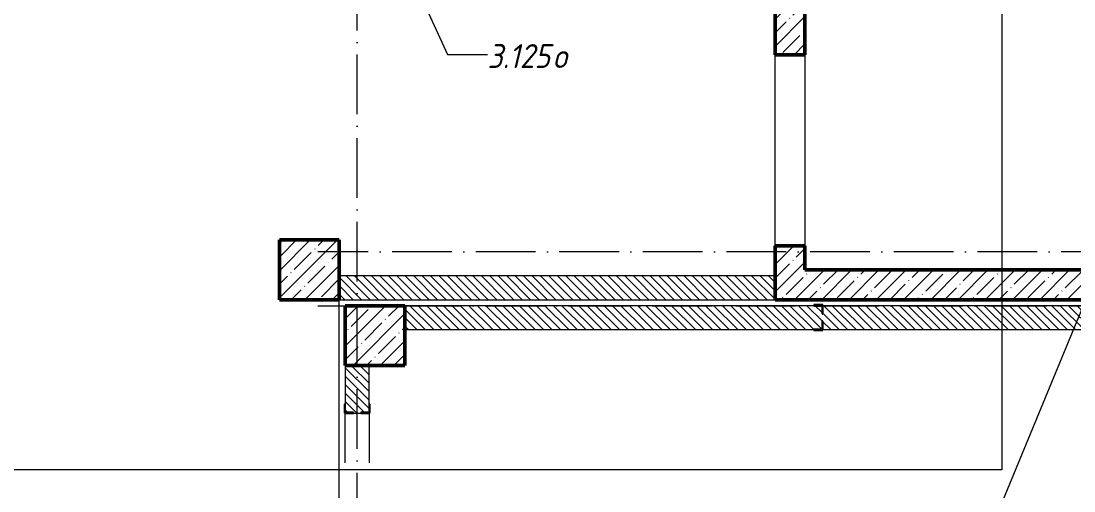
# Model space of a CAD drawing. Header units: millimetres. Extents: x -356862 to 418287, y 0 to 839748.
# Drawn here: x 235222 to 244037, y 368773 to 372705 of the extents above; entities that cross this region are included whole.
import ezdxf

# ---------------------------------------------------------------- set-up
doc = ezdxf.new("R2010")
doc.units = ezdxf.units.MM
doc.linetypes.add('50_200_ШТРИХ_1Т_ш5_п1_п1_', pattern=[700, 500, -100, 0, -100])
for name, color, linetype, lineweight in [('A-FLOR-____-OTLN', 7, 'Continuous', 9), ('A-GENM-____-MCUT', 7, 'Continuous', 25), ('A-GENM-____-OTLN-1', 7, 'Continuous', 25), ('A-GLAZ-____-IDEN', 7, 'Continuous', 9), ('A-WALL-____-MCUT', 7, 'Continuous', 13), ('A-WALL-____-MCUT-2', 7, 'Continuous', 50), ('A-WALL-____-OTLN', 7, 'Continuous', 9), ('A-WALL-____-PATT-1', 7, 'Continuous', 9), ('G-____-____-TEXT', 7, 'Continuous', 9), ('I-WALL-____-OTLN', 7, 'Continuous', 9), ('S-COLS-____-MCUT', 7, 'Continuous', 50), ('S-COLS-____-OTLN', 7, 'Continuous', 9), ('S-GRID-____-OTLN-1', 7, '50_200_ШТРИХ_1Т_ш5_п1_п1_', 9)]:
    doc.layers.add(name, color=color, linetype=linetype, lineweight=lineweight)
doc.layers.add('G-____-____-SYMB-1', color=9, linetype='Continuous', lineweight=9, true_color=0x808080)
doc.styles.add('ISOCPEUR_I_11', font='isocpeui.ttf', dxfattribs={"width": 0.9, "height": 200})
pattern_1 = [(135, (144685.44, 323542.244), (-35.35534, -35.35534), [])]
pattern_2 = [(45, (144685.44, 323542.24), (-114.04925, 114.04925), []), (45, (144799.49, 323542.24), (-114.04925, 114.04925), [201.612, -40.322, 3.353, -36.97])]

# ---------------------------------------------------------------- blocks, each defined once
blk = doc.blocks.new('BSC_Колонна _Прямоугольная - 500х500-V115-АР1_План отверстий 3 этажа в осях 1-64_Ю-ЯЯ')
at = {"layer": 'S-COLS-____-OTLN'}
h = blk.add_hatch(dxfattribs=at)
h.set_pattern_fill('FP_120', color=256, style=0, pattern_type=2)
h.set_pattern_definition([(45, (-93500, -46531.04), (-114.04925, 114.04925), []), (45, (-93385.95, -46531.04), (-114.04925, 114.04925), [201.613, -40.323, 3.353, -36.97])])
h.paths.add_polyline_path([(-250, -250), (250, -250), (250, 250), (-250, 250)], flags=0)
at = {"layer": 'S-COLS-____-MCUT'}
for p, q in [((250, 250), (-250, 250)), ((-250, 250), (-250, -250)), ((250, -250), (250, 250)), ((-250, -250), (250, -250))]:
    blk.add_line(p, q, dxfattribs=at)
blk = doc.blocks.new('BSC_Колонна _Прямоугольная - 500х500-V123-АР1_План отверстий 3 этажа в осях 1-64_Ю-ЯЯ')
at = {"layer": 'S-COLS-____-OTLN'}
h = blk.add_hatch(dxfattribs=at)
h.set_pattern_fill('FP_128', color=256, style=0, pattern_type=2)
h.set_pattern_definition([(45, (-92950, -47081.04), (-114.04925, 114.04925), []), (45, (-92835.95, -47081.04), (-114.04925, 114.04925), [201.613, -40.323, 3.353, -36.97])])
h.paths.add_polyline_path([(-250, -250), (250, -250), (250, 250), (-250, 250)], flags=0)
at = {"layer": 'S-COLS-____-MCUT'}
for p, q in [((250, 250), (-250, 250)), ((-250, 250), (-250, -250)), ((250, -250), (250, 250)), ((-250, -250), (250, -250))]:
    blk.add_line(p, q, dxfattribs=at)
blk = doc.blocks.new('Фахверк_СКБ_Уголок - 200_3550-28267367-АР1_План отверстий 3 этажа в осях 1-64_Ю-ЯЯ')
at = {"layer": 'A-GENM-____-MCUT'}
for p, q in [((200, 156), (125, 156)), ((125, 156), (125, 81)), ((131, 81), (131, 150)), ((131, 150), (200, 150)), ((200, 150), (200, 156)), ((125, 81), (131, 81)), ((131, 19), (125, 19)), ((125, 19), (125, -56)), ((131, -50), (131, 19)), ((125, -56), (200, -56)), ((200, -50), (131, -50)), ((200, -56), (200, -50))]:
    blk.add_line(p, q, dxfattribs=at)
blk = doc.blocks.new('Фахверк_СКБ_Уголок - 200_3960-28268576-АР1_План отверстий 3 этажа в осях 1-64_Ю-ЯЯ')
at = {"layer": 'A-GENM-____-MCUT'}
for p, q in [((200, 156), (125, 156)), ((125, 156), (125, 81)), ((131, 81), (131, 150)), ((131, 150), (200, 150)), ((200, 150), (200, 156)), ((125, 81), (131, 81)), ((131, 19), (125, 19)), ((125, 19), (125, -56)), ((131, -50), (131, 19)), ((125, -56), (200, -56)), ((200, -50), (131, -50)), ((200, -56), (200, -50))]:
    blk.add_line(p, q, dxfattribs=at)

msp = doc.modelspace()

# ---------------------------------------------------------------- hatches: boundary and pattern name
at = {"layer": 'A-WALL-____-PATT-1'}
h = msp.add_hatch(dxfattribs=at)
h.set_pattern_fill('FP_12', color=256, style=0, pattern_type=2)
h.set_pattern_definition(pattern_2)
h.paths.add_polyline_path([(241535.4376, 370623.2863), (241785.4376, 370623.2863), (241785.4376, 370823.2863), (241535.4376, 370823.2863)], flags=0)
h.paths.add_polyline_path([(241785.4376, 372423.2863), (241785.4376, 373273.2863), (241535.4376, 373273.2863), (241535.4376, 372423.2863)], flags=0)
h = msp.add_hatch(dxfattribs=at)
h.set_pattern_fill('FP_12', color=256, style=0, pattern_type=2)
h.set_pattern_definition(pattern_2)
h.paths.add_polyline_path([(245935.4376, 370373.2863), (245935.4376, 370623.2863), (241535.4376, 370623.2863), (241535.4376, 370373.2863), (245416.8761, 370373.2863)], flags=0)
h = msp.add_hatch(dxfattribs=at)
h.set_pattern_fill('FP_9', color=256, style=0, pattern_type=2)
h.set_pattern_definition(pattern_1)
h.paths.add_polyline_path([(241535.4376, 370373.2863), (241535.4376, 370573.2863), (237885.4376, 370573.2863), (237885.4376, 370373.2863), (240114.4832, 370373.2863)], flags=0)
h = msp.add_hatch(dxfattribs=at)
h.set_pattern_fill('FP_9', color=256, style=0, pattern_type=2)
h.set_pattern_definition(pattern_1)
h.paths.add_polyline_path([(245435.4376, 370123.2863), (245435.4376, 370323.2863), (241935.4376, 370323.2863), (241935.4376, 370254.2863), (241929.4376, 370254.2863), (241929.4376, 370323.2863), (238435.4376, 370323.2863), (238435.4376, 370123.2863), (241929.4376, 370123.2863), (241929.4376, 370192.2863), (241935.4376, 370192.2863), (241935.4376, 370123.2863), (245416.8761, 370123.2863)], flags=0)
h = msp.add_hatch(dxfattribs=at)
h.set_pattern_fill('FP_9', color=256, style=0, pattern_type=2)
h.set_pattern_definition(pattern_1)
h.paths.add_polyline_path([(237935.4376, 366473.2863), (238135.4376, 366473.2863), (238135.4376, 367073.2863), (237935.4376, 367073.2863), (237935.4376, 367042.5737)], flags=0)
h.paths.add_polyline_path([(238004.4376, 367473.2863), (238066.4376, 367473.2863), (238066.4376, 367479.2863), (238135.4376, 367479.2863), (238134.4776, 367717.2863), (238066.4376, 367717.2863), (238066.4376, 367723.2863), (238004.4376, 367723.2863), (238004.4376, 367717.2863), (237935.4376, 367717.2863), (237935.4376, 367479.2863), (238004.4376, 367479.2863)], flags=0)
h.paths.add_polyline_path([(238004.4376, 369423.2863), (238066.4376, 369423.2863), (238066.4376, 369429.2863), (238135.4376, 369429.2863), (238135.4376, 369823.2863), (237935.4376, 369823.2863), (237935.4376, 369429.2863), (238004.4376, 369429.2863)], flags=0)

# ---------------------------------------------------------------- linework, layer by layer
at = {"layer": 'A-FLOR-____-OTLN'}
msp.add_line((237885.4376, 367023.2863), (237885.4376, 370373.2863), dxfattribs=at)
at = {"layer": 'A-GLAZ-____-IDEN'}
for p, q in [((238585.4376, 372873.2863), (238791.5459, 372424.3301)), ((238791.5459, 372424.3301), (239127.6681, 372424.3301))]:
    msp.add_line(p, q, dxfattribs=at)
at = {"layer": 'A-WALL-____-MCUT'}
for p, q in [((241535.4376, 370573.2863), (237885.4376, 370573.2863)), ((237885.4376, 370373.2863), (241535.4376, 370373.2863)), ((241860.4376, 370323.2863), (238435.4376, 370323.2863)), ((245435.4376, 370323.2863), (241935.4376, 370323.2863)), ((238435.4376, 370123.2863), (241860.4376, 370123.2863)), ((241935.4376, 370123.2863), (245435.4376, 370123.2863)), ((237935.4376, 369823.2863), (237935.4376, 369498.2863)), ((238135.4376, 369498.2863), (238135.4376, 369823.2863)), ((238004.4376, 369423.2863), (238066.4376, 369423.2863))]:
    msp.add_line(p, q, dxfattribs=at)
at = {"layer": 'A-WALL-____-MCUT-2'}
for p, q in [((241535.4376, 373523.2863), (241535.4376, 372423.2863)), ((241785.4376, 372423.2863), (241785.4376, 373273.2863)), ((241535.4376, 372423.2863), (241785.4376, 372423.2863)), ((241785.4376, 370823.2863), (241535.4376, 370823.2863)), ((241535.4376, 370823.2863), (241535.4376, 370373.2863)), ((241785.4376, 370623.2863), (241785.4376, 370823.2863)), ((245935.4376, 370623.2863), (241785.4376, 370623.2863)), ((241535.4376, 370373.2863), (245935.4376, 370373.2863))]:
    msp.add_line(p, q, dxfattribs=at)
at = {"layer": 'A-WALL-____-OTLN'}
for p, q in [((241535.4376, 370823.2863), (241535.4376, 372423.2863)), ((241785.4376, 372423.2863), (241785.4376, 370823.2863))]:
    msp.add_line(p, q, dxfattribs=at)
at = {"layer": 'G-____-____-SYMB-1'}
for p, q in [((243433.6376, 410080.4287), (243433.6376, 368948.5705)), ((243433.6376, 368948.5705), (226628.4354, 368948.5705))]:
    msp.add_line(p, q, dxfattribs=at)
at = {"layer": 'G-____-____-TEXT'}
msp.add_line((244127.4974, 370355.583), (243088.6151, 367844.496), dxfattribs=at)
at = {"layer": 'I-WALL-____-OTLN'}
for p, q in [((237935.4376, 369008.2863), (237935.4376, 369423.2863)), ((238135.4376, 369423.2863), (238135.4376, 369008.2863))]:
    msp.add_line(p, q, dxfattribs=at)
at = {"layer": 'S-GRID-____-OTLN-1'}
for p, q in [((238035.4376, 363523.2863), (238035.4376, 414435.0957)), ((248629.8349, 370773.2863), (237706.702, 370773.2863)), ((237706.702, 370323.2863), (248759.8442, 370323.2863))]:
    msp.add_line(p, q, dxfattribs=at)

# ---------------------------------------------------------------- block references
at = {"layer": 'A-GENM-____-OTLN-1'}
for name, p, rotation in [('Фахверк_СКБ_Уголок - 200_3550-28267367-АР1_План отверстий 3 этажа в осях 1-64_Ю-ЯЯ', (242060.4376, 370273.2863), 180), ('Фахверк_СКБ_Уголок - 200_3960-28268576-АР1_План отверстий 3 этажа в осях 1-64_Ю-ЯЯ', (238085.4376, 369298.2863), 89.9999999999999)]:
    msp.add_blockref(name, p, dxfattribs=dict(at, rotation=rotation))
at = {"layer": 'S-COLS-____-OTLN'}
for name, p in [('BSC_Колонна _Прямоугольная - 500х500-V123-АР1_План отверстий 3 этажа в осях 1-64_Ю-ЯЯ', (237635.4376, 370623.2863)), ('BSC_Колонна _Прямоугольная - 500х500-V115-АР1_План отверстий 3 этажа в осях 1-64_Ю-ЯЯ', (238185.4376, 370073.2863))]:
    msp.add_blockref(name, p, dxfattribs=at)

# ---------------------------------------------------------------- texts
at = {"layer": 'A-GLAZ-____-IDEN', "char_height": 200, "attachment_point": 1, "style": 'ISOCPEUR_I_11'}
for s, insert, width in [('3.125', (239127.6681, 372511.9447), 663.79725), ('\\fISOCPEUR|b0|i1|c204|p34|;\\W.9;о', (239675.3556, 372511.9447), 158.734125)]:
    msp.add_mtext(s, dxfattribs=dict(at, insert=insert, width=width))

doc.saveas('drawing.dxf')
